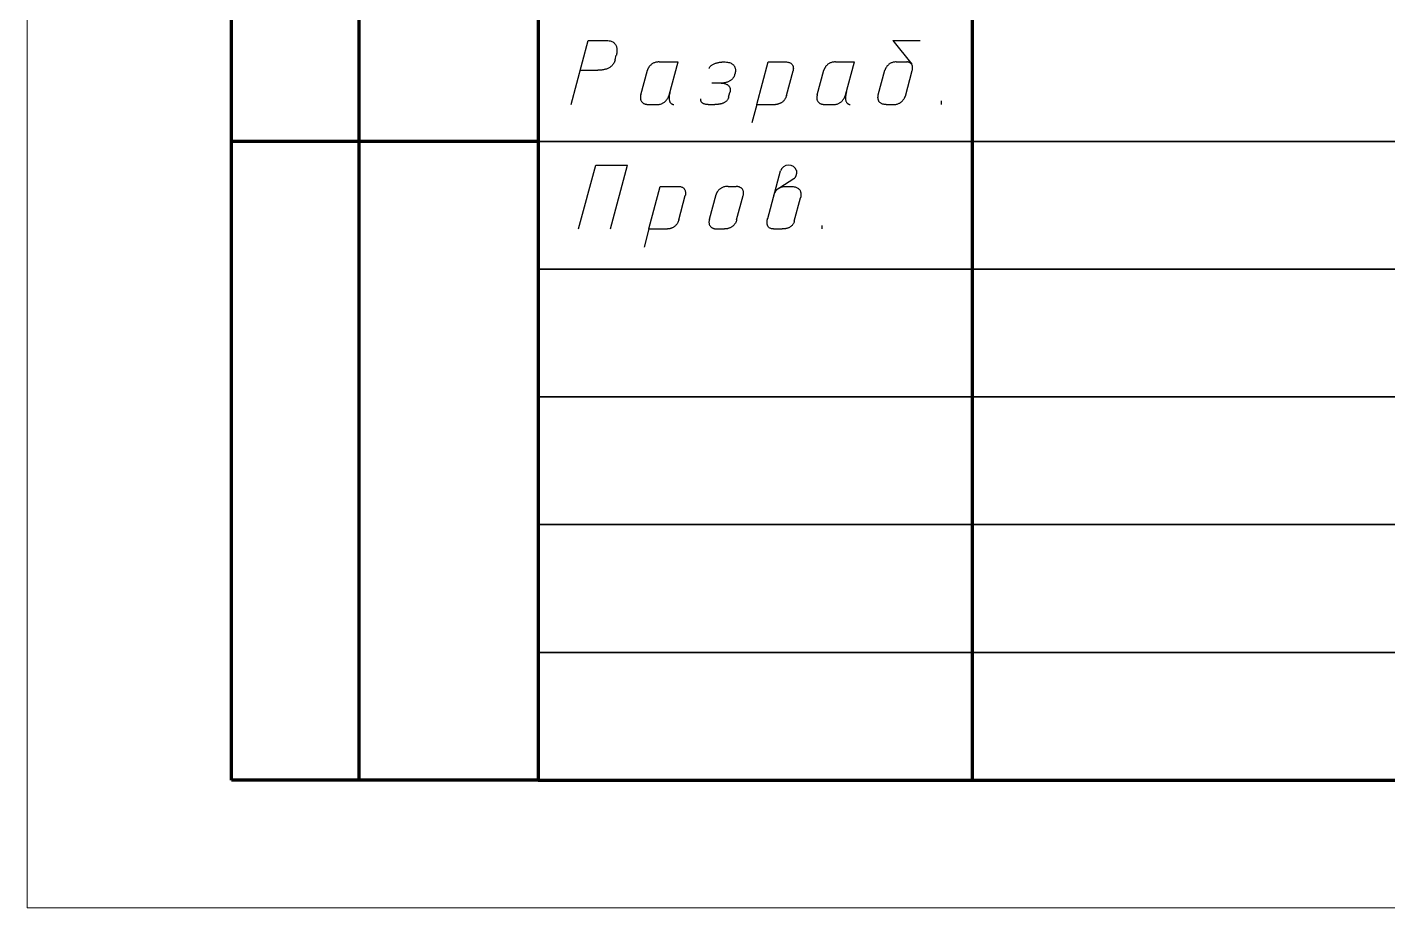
# Model space of a CAD drawing. Header units: millimetres. Extents: x 0 to 210, y 0 to 297.
# Drawn here: x 0 to 53.3, y 0 to 34.5 of the extents above; entities that cross this region are included whole.
import ezdxf

# ---------------------------------------------------------------- set-up
doc = ezdxf.new("R2010")
doc.units = ezdxf.units.MM
doc.layers.get('0').update_dxf_attribs({"linetype": 'CONTINUOUS', "lineweight": 0})

# ---------------------------------------------------------------- blocks, each defined once
blk = doc.blocks.new('left_field001')
at = {"lineweight": 100}
for p, q in [((-12, 0), (-12, 145)), ((-7, 0), (-7, 145)), ((0, 145), (0, 0)), ((0, 25), (-12, 25)), ((0, 0), (-12, 0))]:
    blk.add_line(p, q, dxfattribs=at)

msp = doc.modelspace()

# ---------------------------------------------------------------- linework, layer by layer
for p, q in [((0, 297), (0, 0)), ((20, 5), (20, 292)), ((20, 5), (20, 60)), ((205, 5), (20, 5)), ((0, 0), (210, 0))]:
    msp.add_line(p, q)
at = {"lineweight": 100}
for p, q in [((20, 292), (20, 5)), ((37, 5), (37, 60)), ((20, 5), (205, 5))]:
    msp.add_line(p, q, dxfattribs=at)
at = {"linetype": 'CONTINUOUS', "lineweight": 25}
for p, q in [((21.295, 31.449), (21.965, 33.949)), ((21.965, 33.949), (22.128, 33.949)), ((21.965, 33.949), (22.684, 33.949)), ((22.684, 33.949), (22.733, 33.948)), ((22.733, 33.948), (22.779, 33.943)), ((22.779, 33.943), (22.82, 33.935)), ((22.82, 33.935), (22.858, 33.925)), ((22.858, 33.925), (22.892, 33.912)), ((22.892, 33.912), (22.923, 33.896)), ((22.923, 33.896), (22.95, 33.879)), ((22.95, 33.879), (22.975, 33.86)), ((22.975, 33.86), (22.996, 33.839)), ((22.996, 33.839), (23.015, 33.817)), ((23.015, 33.817), (23.031, 33.793)), ((23.031, 33.793), (23.045, 33.768)), ((23.045, 33.768), (23.056, 33.743)), ((23.056, 33.743), (23.066, 33.717)), ((23.066, 33.717), (23.073, 33.69)), ((23.073, 33.69), (23.079, 33.664)), ((23.079, 33.664), (23.083, 33.637)), ((23.083, 33.637), (23.085, 33.61)), ((23.085, 33.61), (23.087, 33.584)), ((23.087, 33.559), (23.086, 33.534)), ((23.087, 33.584), (23.087, 33.559)), ((33.887, 33.949), (34.959, 33.949)), ((33.887, 33.949), (34.625, 33.022)), ((22.938, 33.027), (22.918, 33.001)), ((22.956, 33.056), (22.938, 33.027)), ((22.973, 33.086), (22.956, 33.056)), ((22.988, 33.119), (22.973, 33.086)), ((23.001, 33.154), (22.988, 33.119)), ((23.012, 33.192), (23.001, 33.154)), ((23.012, 33.192), (23.063, 33.381)), ((23.064, 33.386), (23.063, 33.381)), ((23.066, 33.393), (23.064, 33.386)), ((23.068, 33.404), (23.066, 33.393)), ((23.071, 33.416), (23.068, 33.404)), ((23.074, 33.431), (23.071, 33.416)), ((23.077, 33.449), (23.074, 33.431)), ((23.08, 33.468), (23.077, 33.449)), ((23.083, 33.489), (23.08, 33.468)), ((23.085, 33.511), (23.083, 33.489)), ((23.086, 33.534), (23.085, 33.511)), ((24.462, 33.037), (24.443, 33.023)), ((24.483, 33.05), (24.462, 33.037)), ((24.506, 33.063), (24.483, 33.05)), ((24.529, 33.074), (24.506, 33.063)), ((24.554, 33.084), (24.529, 33.074)), ((24.581, 33.093), (24.554, 33.084)), ((24.61, 33.101), (24.581, 33.093)), ((24.64, 33.107), (24.61, 33.101)), ((24.671, 33.112), (24.64, 33.107)), ((24.704, 33.115), (24.671, 33.112)), ((24.739, 33.116), (24.704, 33.115)), ((24.739, 33.116), (25.478, 33.116)), ((25.131, 31.82), (25.478, 33.116)), ((26.845, 33.021), (26.869, 33.034)), ((26.869, 33.034), (26.895, 33.045)), ((26.895, 33.045), (26.92, 33.055)), ((26.92, 33.055), (26.946, 33.064)), ((26.946, 33.064), (26.973, 33.072)), ((26.973, 33.072), (26.999, 33.08)), ((26.999, 33.08), (27.025, 33.086)), ((27.025, 33.086), (27.05, 33.092)), ((27.05, 33.092), (27.076, 33.096)), ((27.076, 33.096), (27.1, 33.101)), ((27.1, 33.101), (27.123, 33.104)), ((27.123, 33.104), (27.146, 33.107)), ((27.146, 33.107), (27.167, 33.109)), ((27.167, 33.109), (27.187, 33.111)), ((27.187, 33.111), (27.205, 33.113)), ((27.205, 33.113), (27.221, 33.114)), ((27.221, 33.114), (27.235, 33.115)), ((27.235, 33.115), (27.247, 33.115)), ((27.247, 33.115), (27.257, 33.116)), ((27.257, 33.116), (27.264, 33.116)), ((27.264, 33.116), (27.268, 33.116)), ((27.268, 33.116), (27.27, 33.116)), ((27.275, 33.116), (27.327, 33.115)), ((27.327, 33.115), (27.375, 33.111)), ((27.375, 33.111), (27.419, 33.105)), ((27.419, 33.105), (27.459, 33.097)), ((27.459, 33.097), (27.495, 33.087)), ((27.495, 33.087), (27.528, 33.075)), ((27.528, 33.075), (27.558, 33.062)), ((27.558, 33.062), (27.585, 33.047)), ((27.585, 33.047), (27.609, 33.031)), ((27.609, 33.031), (27.63, 33.014)), ((28.56, 31.449), (29.006, 33.116)), ((29.006, 33.116), (29.696, 33.116)), ((29.696, 33.116), (29.731, 33.115)), ((29.731, 33.115), (29.764, 33.111)), ((29.764, 33.111), (29.794, 33.106)), ((29.794, 33.106), (29.821, 33.099)), ((29.821, 33.099), (29.846, 33.09)), ((29.846, 33.09), (29.868, 33.08)), ((29.868, 33.08), (29.888, 33.069)), ((29.888, 33.069), (29.906, 33.056)), ((29.906, 33.056), (29.922, 33.042)), ((29.922, 33.042), (29.936, 33.027)), ((29.936, 33.027), (29.948, 33.011)), ((31.368, 33.037), (31.349, 33.023)), ((31.389, 33.05), (31.368, 33.037)), ((31.411, 33.063), (31.389, 33.05)), ((31.435, 33.074), (31.411, 33.063)), ((31.46, 33.084), (31.435, 33.074)), ((31.487, 33.093), (31.46, 33.084)), ((31.515, 33.101), (31.487, 33.093)), ((31.545, 33.107), (31.515, 33.101)), ((31.577, 33.112), (31.545, 33.107)), ((31.61, 33.115), (31.577, 33.112)), ((31.645, 33.116), (31.61, 33.115)), ((31.645, 33.116), (32.384, 33.116)), ((32.037, 31.82), (32.384, 33.116)), ((33.754, 33.037), (33.735, 33.023)), ((33.775, 33.051), (33.754, 33.037)), ((33.797, 33.063), (33.775, 33.051)), ((33.82, 33.075), (33.797, 33.063)), ((33.844, 33.085), (33.82, 33.075)), ((33.87, 33.094), (33.844, 33.085)), ((33.898, 33.102), (33.87, 33.094)), ((33.927, 33.108), (33.898, 33.102)), ((33.957, 33.112), (33.927, 33.108)), ((33.99, 33.115), (33.957, 33.112)), ((34.024, 33.116), (33.99, 33.115)), ((34.024, 33.116), (34.434, 33.116)), ((34.437, 33.116), (34.434, 33.116)), ((34.434, 33.116), (34.434, 33.116)), ((34.441, 33.115), (34.437, 33.116)), ((34.446, 33.115), (34.441, 33.115)), ((34.453, 33.114), (34.446, 33.115)), ((34.461, 33.113), (34.453, 33.114)), ((34.47, 33.112), (34.461, 33.113)), ((34.48, 33.11), (34.47, 33.112)), ((34.491, 33.107), (34.48, 33.11)), ((34.503, 33.104), (34.491, 33.107)), ((34.515, 33.1), (34.503, 33.104)), ((34.527, 33.096), (34.515, 33.1)), ((34.54, 33.09), (34.527, 33.096)), ((34.553, 33.084), (34.54, 33.09)), ((34.566, 33.077), (34.553, 33.084)), ((34.578, 33.069), (34.566, 33.077)), ((34.59, 33.06), (34.578, 33.069)), ((34.602, 33.049), (34.59, 33.06)), ((34.613, 33.037), (34.602, 33.049)), ((34.623, 33.024), (34.613, 33.037)), ((34.633, 33.01), (34.623, 33.024)), ((21.654, 32.791), (22.344, 32.791)), ((22.357, 32.791), (22.344, 32.791)), ((22.372, 32.791), (22.357, 32.791)), ((22.388, 32.791), (22.372, 32.791)), ((22.406, 32.792), (22.388, 32.791)), ((22.426, 32.792), (22.406, 32.792)), ((22.446, 32.794), (22.426, 32.792)), ((22.469, 32.795), (22.446, 32.794)), ((22.492, 32.798), (22.469, 32.795)), ((22.516, 32.801), (22.492, 32.798)), ((22.54, 32.804), (22.516, 32.801)), ((22.566, 32.809), (22.54, 32.804)), ((22.592, 32.814), (22.566, 32.809)), ((22.618, 32.82), (22.592, 32.814)), ((22.645, 32.828), (22.618, 32.82)), ((22.672, 32.836), (22.645, 32.828)), ((22.699, 32.846), (22.672, 32.836)), ((22.725, 32.857), (22.699, 32.846)), ((22.752, 32.869), (22.725, 32.857)), ((22.778, 32.883), (22.752, 32.869)), ((22.803, 32.898), (22.778, 32.883)), ((22.828, 32.915), (22.803, 32.898)), ((22.852, 32.934), (22.828, 32.915)), ((22.875, 32.954), (22.852, 32.934)), ((22.898, 32.977), (22.875, 32.954)), ((22.918, 33.001), (22.898, 32.977)), ((24.023, 31.831), (24.281, 32.794)), ((24.282, 32.798), (24.281, 32.795)), ((24.281, 32.795), (24.281, 32.794)), ((24.283, 32.803), (24.282, 32.798)), ((24.286, 32.809), (24.283, 32.803)), ((24.288, 32.817), (24.286, 32.809)), ((24.292, 32.826), (24.288, 32.817)), ((24.296, 32.836), (24.292, 32.826)), ((24.302, 32.847), (24.296, 32.836)), ((24.308, 32.86), (24.302, 32.847)), ((24.315, 32.873), (24.308, 32.86)), ((24.323, 32.887), (24.315, 32.873)), ((24.332, 32.901), (24.323, 32.887)), ((24.341, 32.916), (24.332, 32.901)), ((24.352, 32.932), (24.341, 32.916)), ((24.365, 32.947), (24.352, 32.932)), ((24.378, 32.963), (24.365, 32.947)), ((24.392, 32.978), (24.378, 32.963)), ((24.408, 32.994), (24.392, 32.978)), ((24.425, 33.009), (24.408, 32.994)), ((24.443, 33.023), (24.425, 33.009)), ((26.687, 32.852), (26.697, 32.877)), ((26.697, 32.877), (26.709, 32.9)), ((26.709, 32.9), (26.724, 32.921)), ((26.724, 32.921), (26.74, 32.941)), ((26.74, 32.941), (26.758, 32.96)), ((26.758, 32.96), (26.778, 32.977)), ((26.778, 32.977), (26.799, 32.993)), ((26.799, 32.993), (26.821, 33.008)), ((26.821, 33.008), (26.845, 33.021)), ((27.646, 32.5), (27.629, 32.477)), ((27.63, 33.014), (27.649, 32.996)), ((27.661, 32.525), (27.646, 32.5)), ((27.649, 32.996), (27.665, 32.977)), ((27.674, 32.552), (27.661, 32.525)), ((27.665, 32.977), (27.679, 32.957)), ((27.686, 32.581), (27.674, 32.552)), ((27.679, 32.957), (27.691, 32.937)), ((27.695, 32.612), (27.686, 32.581)), ((27.691, 32.937), (27.701, 32.917)), ((27.713, 32.678), (27.695, 32.612)), ((27.701, 32.917), (27.708, 32.896)), ((27.708, 32.896), (27.715, 32.876)), ((27.714, 32.682), (27.713, 32.678)), ((27.715, 32.688), (27.714, 32.682)), ((27.715, 32.876), (27.719, 32.855)), ((27.717, 32.696), (27.715, 32.688)), ((27.719, 32.706), (27.717, 32.696)), ((27.719, 32.855), (27.723, 32.835)), ((27.721, 32.717), (27.719, 32.706)), ((27.723, 32.731), (27.721, 32.717)), ((27.723, 32.835), (27.725, 32.816)), ((27.725, 32.745), (27.723, 32.731)), ((27.725, 32.816), (27.726, 32.797)), ((27.726, 32.762), (27.725, 32.745)), ((27.726, 32.797), (27.726, 32.779)), ((27.726, 32.779), (27.726, 32.762)), ((29.726, 31.801), (29.984, 32.762)), ((29.948, 33.011), (29.958, 32.995)), ((29.958, 32.995), (29.967, 32.978)), ((29.967, 32.978), (29.974, 32.961)), ((29.974, 32.961), (29.98, 32.944)), ((29.98, 32.944), (29.984, 32.926)), ((29.984, 32.926), (29.988, 32.909)), ((29.985, 32.769), (29.984, 32.764)), ((29.984, 32.764), (29.984, 32.762)), ((29.984, 32.762), (29.984, 32.762)), ((29.986, 32.775), (29.985, 32.769)), ((29.988, 32.783), (29.986, 32.775)), ((29.988, 32.909), (29.99, 32.892)), ((29.989, 32.793), (29.988, 32.783)), ((29.99, 32.804), (29.989, 32.793)), ((29.99, 32.892), (29.992, 32.875)), ((29.991, 32.816), (29.99, 32.804)), ((29.992, 32.829), (29.991, 32.816)), ((29.992, 32.875), (29.993, 32.859)), ((29.993, 32.844), (29.992, 32.829)), ((29.993, 32.859), (29.993, 32.844)), ((30.928, 31.831), (31.186, 32.794)), ((31.187, 32.795), (31.186, 32.794)), ((31.188, 32.798), (31.187, 32.795)), ((31.189, 32.803), (31.188, 32.798)), ((31.191, 32.809), (31.189, 32.803)), ((31.194, 32.817), (31.191, 32.809)), ((31.198, 32.826), (31.194, 32.817)), ((31.202, 32.836), (31.198, 32.826)), ((31.207, 32.847), (31.202, 32.836)), ((31.213, 32.86), (31.207, 32.847)), ((31.22, 32.873), (31.213, 32.86)), ((31.228, 32.887), (31.22, 32.873)), ((31.237, 32.901), (31.228, 32.887)), ((31.247, 32.916), (31.237, 32.901)), ((31.258, 32.932), (31.247, 32.916)), ((31.27, 32.947), (31.258, 32.932)), ((31.283, 32.963), (31.27, 32.947)), ((31.298, 32.978), (31.283, 32.963)), ((31.314, 32.994), (31.298, 32.978)), ((31.33, 33.009), (31.314, 32.994)), ((31.349, 33.023), (31.33, 33.009)), ((33.319, 31.832), (33.578, 32.795)), ((33.579, 32.798), (33.578, 32.796)), ((33.578, 32.796), (33.578, 32.795)), ((33.58, 32.802), (33.579, 32.798)), ((33.582, 32.808), (33.58, 32.802)), ((33.585, 32.815), (33.582, 32.808)), ((33.588, 32.824), (33.585, 32.815)), ((33.592, 32.834), (33.588, 32.824)), ((33.597, 32.846), (33.592, 32.834)), ((33.603, 32.858), (33.597, 32.846)), ((33.61, 32.871), (33.603, 32.858)), ((33.618, 32.885), (33.61, 32.871)), ((33.627, 32.9), (33.618, 32.885)), ((33.636, 32.915), (33.627, 32.9)), ((33.647, 32.93), (33.636, 32.915)), ((33.659, 32.946), (33.647, 32.93)), ((33.672, 32.962), (33.659, 32.946)), ((33.686, 32.978), (33.672, 32.962)), ((33.701, 32.993), (33.686, 32.978)), ((33.718, 33.008), (33.701, 32.993)), ((33.735, 33.023), (33.718, 33.008)), ((34.377, 31.778), (34.645, 32.778)), ((34.641, 32.994), (34.633, 33.01)), ((34.648, 32.977), (34.641, 32.994)), ((34.645, 32.778), (34.653, 32.81)), ((34.654, 32.959), (34.648, 32.977)), ((34.653, 32.81), (34.658, 32.839)), ((34.658, 32.938), (34.654, 32.959)), ((34.661, 32.916), (34.658, 32.938)), ((34.658, 32.839), (34.661, 32.867)), ((34.662, 32.892), (34.661, 32.916)), ((34.661, 32.867), (34.662, 32.892)), ((27.166, 32.282), (26.801, 32.282)), ((27.166, 32.282), (27.207, 32.281)), ((27.174, 32.282), (27.172, 32.282)), ((27.178, 32.283), (27.174, 32.282)), ((27.185, 32.283), (27.178, 32.283)), ((27.194, 32.283), (27.185, 32.283)), ((27.205, 32.284), (27.194, 32.283)), ((27.218, 32.285), (27.205, 32.284)), ((27.207, 32.281), (27.245, 32.278)), ((27.232, 32.286), (27.218, 32.285)), ((27.248, 32.288), (27.232, 32.286)), ((27.245, 32.278), (27.28, 32.273)), ((27.266, 32.291), (27.248, 32.288)), ((27.284, 32.294), (27.266, 32.291)), ((27.28, 32.273), (27.312, 32.267)), ((27.304, 32.297), (27.284, 32.294)), ((27.325, 32.302), (27.304, 32.297)), ((27.312, 32.267), (27.341, 32.259)), ((27.346, 32.307), (27.325, 32.302)), ((27.341, 32.259), (27.367, 32.249)), ((27.369, 32.313), (27.346, 32.307)), ((27.367, 32.249), (27.391, 32.238)), ((27.391, 32.32), (27.369, 32.313)), ((27.414, 32.328), (27.391, 32.32)), ((27.391, 32.238), (27.412, 32.226)), ((27.412, 32.226), (27.431, 32.213)), ((27.438, 32.337), (27.414, 32.328)), ((27.431, 32.213), (27.447, 32.199)), ((27.461, 32.347), (27.438, 32.337)), ((27.447, 32.199), (27.462, 32.184)), ((27.484, 32.359), (27.461, 32.347)), ((27.462, 32.184), (27.475, 32.168)), ((27.475, 32.168), (27.486, 32.152)), ((27.507, 32.371), (27.484, 32.359)), ((27.486, 32.152), (27.495, 32.135)), ((27.495, 32.135), (27.502, 32.118)), ((27.502, 32.118), (27.508, 32.101)), ((27.529, 32.385), (27.507, 32.371)), ((27.508, 32.101), (27.513, 32.084)), ((27.513, 32.084), (27.517, 32.067)), ((27.518, 31.962), (27.516, 31.95)), ((27.517, 32.067), (27.519, 32.051)), ((27.519, 31.975), (27.518, 31.962)), ((27.519, 32.051), (27.521, 32.034)), ((27.52, 31.988), (27.519, 31.975)), ((27.521, 32.003), (27.52, 31.988)), ((27.521, 32.034), (27.521, 32.018)), ((27.521, 32.018), (27.521, 32.003)), ((27.551, 32.401), (27.529, 32.385)), ((27.572, 32.418), (27.551, 32.401)), ((27.592, 32.436), (27.572, 32.418)), ((27.611, 32.456), (27.592, 32.436)), ((27.629, 32.477), (27.611, 32.456)), ((24.008, 31.762), (24.005, 31.73)), ((24.005, 31.73), (24.005, 31.701)), ((24.005, 31.701), (24.006, 31.674)), ((24.006, 31.674), (24.01, 31.649)), ((24.014, 31.795), (24.008, 31.762)), ((24.01, 31.649), (24.016, 31.626)), ((24.023, 31.831), (24.014, 31.795)), ((24.016, 31.626), (24.023, 31.605)), ((24.023, 31.605), (24.032, 31.586)), ((24.032, 31.586), (24.043, 31.568)), ((24.043, 31.568), (24.055, 31.552)), ((24.055, 31.552), (24.068, 31.537)), ((24.068, 31.537), (24.082, 31.524)), ((24.082, 31.524), (24.096, 31.512)), ((24.096, 31.512), (24.112, 31.502)), ((24.112, 31.502), (24.127, 31.492)), ((24.127, 31.492), (24.144, 31.484)), ((24.144, 31.484), (24.16, 31.477)), ((24.16, 31.477), (24.176, 31.471)), ((24.176, 31.471), (24.192, 31.466)), ((24.192, 31.466), (24.208, 31.462)), ((24.208, 31.462), (24.223, 31.458)), ((24.223, 31.458), (24.238, 31.456)), ((24.238, 31.456), (24.251, 31.454)), ((24.251, 31.454), (24.264, 31.452)), ((24.264, 31.452), (24.275, 31.451)), ((24.275, 31.451), (24.286, 31.45)), ((24.286, 31.45), (24.294, 31.449)), ((24.294, 31.449), (24.301, 31.449)), ((24.301, 31.449), (24.306, 31.449)), ((24.306, 31.449), (24.31, 31.449)), ((24.31, 31.449), (24.67, 31.449)), ((24.67, 31.449), (24.704, 31.45)), ((24.704, 31.45), (24.736, 31.454)), ((24.736, 31.454), (24.767, 31.459)), ((24.767, 31.459), (24.797, 31.466)), ((24.797, 31.466), (24.825, 31.475)), ((24.825, 31.475), (24.851, 31.485)), ((24.851, 31.485), (24.876, 31.497)), ((24.876, 31.497), (24.9, 31.51)), ((24.9, 31.51), (24.922, 31.524)), ((24.922, 31.524), (24.943, 31.54)), ((24.943, 31.54), (24.963, 31.556)), ((24.963, 31.556), (24.981, 31.572)), ((24.981, 31.572), (24.998, 31.589)), ((24.998, 31.589), (25.014, 31.607)), ((25.014, 31.607), (25.029, 31.625)), ((25.029, 31.625), (25.042, 31.643)), ((25.042, 31.643), (25.055, 31.661)), ((25.055, 31.661), (25.066, 31.678)), ((25.066, 31.678), (25.076, 31.695)), ((25.076, 31.695), (25.086, 31.712)), ((25.086, 31.712), (25.094, 31.728)), ((25.094, 31.728), (25.101, 31.744)), ((25.101, 31.744), (25.108, 31.758)), ((25.108, 31.758), (25.114, 31.771)), ((25.114, 31.771), (25.118, 31.783)), ((25.118, 31.783), (25.122, 31.794)), ((25.122, 31.794), (25.125, 31.803)), ((25.125, 31.803), (25.128, 31.81)), ((25.128, 31.81), (25.129, 31.815)), ((25.129, 31.741), (25.128, 31.708)), ((25.128, 31.708), (25.129, 31.679)), ((25.129, 31.815), (25.13, 31.819)), ((25.132, 31.776), (25.129, 31.741)), ((25.129, 31.679), (25.131, 31.651)), ((25.13, 31.819), (25.131, 31.82)), ((25.131, 31.651), (25.135, 31.626)), ((25.136, 31.813), (25.132, 31.776)), ((25.135, 31.626), (25.141, 31.603)), ((25.143, 31.854), (25.136, 31.813)), ((25.141, 31.603), (25.147, 31.582)), ((25.152, 31.897), (25.143, 31.854)), ((25.147, 31.582), (25.155, 31.563)), ((25.164, 31.943), (25.152, 31.897)), ((25.155, 31.563), (25.163, 31.546)), ((25.163, 31.546), (25.172, 31.531)), ((25.172, 31.531), (25.182, 31.517)), ((25.182, 31.517), (25.192, 31.505)), ((25.192, 31.505), (25.203, 31.495)), ((25.203, 31.495), (25.213, 31.486)), ((25.213, 31.486), (25.224, 31.478)), ((25.224, 31.478), (25.235, 31.471)), ((25.235, 31.471), (25.246, 31.466)), ((25.246, 31.466), (25.256, 31.461)), ((25.256, 31.461), (25.266, 31.458)), ((25.266, 31.458), (25.275, 31.455)), ((25.275, 31.455), (25.283, 31.453)), ((25.283, 31.453), (25.29, 31.451)), ((25.29, 31.451), (25.297, 31.45)), ((25.297, 31.45), (25.302, 31.45)), ((25.302, 31.45), (25.306, 31.449)), ((25.306, 31.449), (25.308, 31.449)), ((25.308, 31.449), (25.309, 31.449)), ((26.368, 31.64), (26.369, 31.648)), ((26.369, 31.631), (26.368, 31.64)), ((26.369, 31.655), (26.37, 31.661)), ((26.369, 31.648), (26.369, 31.655)), ((26.369, 31.622), (26.369, 31.631)), ((26.371, 31.612), (26.369, 31.622)), ((26.37, 31.667), (26.371, 31.671)), ((26.37, 31.661), (26.37, 31.667)), ((26.371, 31.671), (26.372, 31.674)), ((26.373, 31.602), (26.371, 31.612)), ((26.372, 31.674), (26.372, 31.676)), ((26.372, 31.676), (26.372, 31.676)), ((26.375, 31.591), (26.373, 31.602)), ((26.379, 31.58), (26.375, 31.591)), ((26.383, 31.569), (26.379, 31.58)), ((26.389, 31.558), (26.383, 31.569)), ((26.395, 31.547), (26.389, 31.558)), ((26.403, 31.536), (26.395, 31.547)), ((26.412, 31.526), (26.403, 31.536)), ((26.423, 31.515), (26.412, 31.526)), ((26.435, 31.505), (26.423, 31.515)), ((26.449, 31.496), (26.435, 31.505)), ((26.464, 31.487), (26.449, 31.496)), ((26.482, 31.479), (26.464, 31.487)), ((26.501, 31.472), (26.482, 31.479)), ((26.522, 31.465), (26.501, 31.472)), ((26.545, 31.46), (26.522, 31.465)), ((26.571, 31.455), (26.545, 31.46)), ((26.599, 31.452), (26.571, 31.455)), ((26.629, 31.45), (26.599, 31.452)), ((26.661, 31.449), (26.629, 31.45)), ((26.661, 31.449), (26.925, 31.449)), ((26.936, 31.449), (26.925, 31.449)), ((26.947, 31.449), (26.936, 31.449)), ((26.961, 31.449), (26.947, 31.449)), ((26.975, 31.45), (26.961, 31.449)), ((26.991, 31.45), (26.975, 31.45)), ((27.008, 31.451), (26.991, 31.45)), ((27.025, 31.452), (27.008, 31.451)), ((27.044, 31.454), (27.025, 31.452)), ((27.063, 31.456), (27.044, 31.454)), ((27.084, 31.459), (27.063, 31.456)), ((27.104, 31.462), (27.084, 31.459)), ((27.125, 31.465), (27.104, 31.462)), ((27.146, 31.47), (27.125, 31.465)), ((27.168, 31.475), (27.146, 31.47)), ((27.19, 31.481), (27.168, 31.475)), ((27.211, 31.488), (27.19, 31.481)), ((27.233, 31.495), (27.211, 31.488)), ((27.254, 31.504), (27.233, 31.495)), ((27.275, 31.514), (27.254, 31.504)), ((27.295, 31.524), (27.275, 31.514)), ((27.315, 31.536), (27.295, 31.524)), ((27.334, 31.549), (27.315, 31.536)), ((27.353, 31.564), (27.334, 31.549)), ((27.37, 31.579), (27.353, 31.564)), ((27.387, 31.596), (27.37, 31.579)), ((27.402, 31.615), (27.387, 31.596)), ((27.417, 31.634), (27.402, 31.615)), ((27.429, 31.656), (27.417, 31.634)), ((27.441, 31.679), (27.429, 31.656)), ((27.451, 31.703), (27.441, 31.679)), ((27.459, 31.73), (27.451, 31.703)), ((27.459, 31.73), (27.508, 31.914)), ((27.509, 31.918), (27.508, 31.914)), ((27.511, 31.924), (27.509, 31.918)), ((27.512, 31.931), (27.511, 31.924)), ((27.514, 31.94), (27.512, 31.931)), ((27.516, 31.95), (27.514, 31.94)), ((28.56, 31.449), (28.368, 30.735)), ((28.56, 31.449), (29.293, 31.449)), ((29.294, 31.449), (29.293, 31.449)), ((29.298, 31.449), (29.294, 31.449)), ((29.303, 31.45), (29.298, 31.449)), ((29.31, 31.45), (29.303, 31.45)), ((29.319, 31.451), (29.31, 31.45)), ((29.329, 31.452), (29.319, 31.451)), ((29.34, 31.453), (29.329, 31.452)), ((29.353, 31.455), (29.34, 31.453)), ((29.366, 31.458), (29.353, 31.455)), ((29.381, 31.461), (29.366, 31.458)), ((29.397, 31.465), (29.381, 31.461)), ((29.414, 31.47), (29.397, 31.465)), ((29.431, 31.476), (29.414, 31.47)), ((29.449, 31.482), (29.431, 31.476)), ((29.467, 31.49), (29.449, 31.482)), ((29.485, 31.498), (29.467, 31.49)), ((29.504, 31.508), (29.485, 31.498)), ((29.523, 31.519), (29.504, 31.508)), ((29.542, 31.531), (29.523, 31.519)), ((29.561, 31.544), (29.542, 31.531)), ((29.579, 31.559), (29.561, 31.544)), ((29.597, 31.576), (29.579, 31.559)), ((29.615, 31.594), (29.597, 31.576)), ((29.632, 31.613), (29.615, 31.594)), ((29.649, 31.634), (29.632, 31.613)), ((29.664, 31.657), (29.649, 31.634)), ((29.679, 31.682), (29.664, 31.657)), ((29.693, 31.709), (29.679, 31.682)), ((29.705, 31.737), (29.693, 31.709)), ((29.716, 31.768), (29.705, 31.737)), ((29.726, 31.801), (29.716, 31.768)), ((30.911, 31.73), (30.91, 31.701)), ((30.91, 31.701), (30.912, 31.674)), ((30.914, 31.762), (30.911, 31.73)), ((30.912, 31.674), (30.916, 31.649)), ((30.92, 31.795), (30.914, 31.762)), ((30.916, 31.649), (30.921, 31.626)), ((30.928, 31.831), (30.92, 31.795)), ((30.921, 31.626), (30.929, 31.605)), ((30.929, 31.605), (30.938, 31.586)), ((30.938, 31.586), (30.949, 31.568)), ((30.949, 31.568), (30.96, 31.552)), ((30.96, 31.552), (30.973, 31.537)), ((30.973, 31.537), (30.987, 31.524)), ((30.987, 31.524), (31.002, 31.512)), ((31.002, 31.512), (31.017, 31.502)), ((31.017, 31.502), (31.033, 31.492)), ((31.033, 31.492), (31.049, 31.484)), ((31.049, 31.484), (31.066, 31.477)), ((31.066, 31.477), (31.082, 31.471)), ((31.082, 31.471), (31.098, 31.466)), ((31.098, 31.466), (31.114, 31.462)), ((31.114, 31.462), (31.129, 31.458)), ((31.129, 31.458), (31.143, 31.456)), ((31.143, 31.456), (31.157, 31.454)), ((31.157, 31.454), (31.17, 31.452)), ((31.17, 31.452), (31.181, 31.451)), ((31.181, 31.451), (31.191, 31.45)), ((31.191, 31.45), (31.2, 31.449)), ((31.2, 31.449), (31.207, 31.449)), ((31.207, 31.449), (31.212, 31.449)), ((31.212, 31.449), (31.215, 31.449)), ((31.215, 31.449), (31.575, 31.449)), ((31.575, 31.449), (31.61, 31.45)), ((31.61, 31.45), (31.642, 31.454)), ((31.642, 31.454), (31.673, 31.459)), ((31.673, 31.459), (31.703, 31.466)), ((31.703, 31.466), (31.731, 31.475)), ((31.731, 31.475), (31.757, 31.485)), ((31.757, 31.485), (31.782, 31.497)), ((31.782, 31.497), (31.806, 31.51)), ((31.806, 31.51), (31.828, 31.524)), ((31.828, 31.524), (31.849, 31.54)), ((31.849, 31.54), (31.868, 31.556)), ((31.868, 31.556), (31.887, 31.572)), ((31.887, 31.572), (31.904, 31.589)), ((31.904, 31.589), (31.92, 31.607)), ((31.92, 31.607), (31.934, 31.625)), ((31.934, 31.625), (31.948, 31.643)), ((31.948, 31.643), (31.96, 31.661)), ((31.96, 31.661), (31.972, 31.678)), ((31.972, 31.678), (31.982, 31.695)), ((31.982, 31.695), (31.991, 31.712)), ((31.991, 31.712), (32, 31.728)), ((32, 31.728), (32.007, 31.744)), ((32.007, 31.744), (32.014, 31.758)), ((32.014, 31.758), (32.019, 31.771)), ((32.019, 31.771), (32.024, 31.783)), ((32.024, 31.783), (32.028, 31.794)), ((32.028, 31.794), (32.031, 31.803)), ((32.031, 31.803), (32.033, 31.81)), ((32.033, 31.81), (32.035, 31.815)), ((32.035, 31.741), (32.034, 31.708)), ((32.034, 31.708), (32.035, 31.679)), ((32.035, 31.815), (32.036, 31.819)), ((32.037, 31.776), (32.035, 31.741)), ((32.035, 31.679), (32.037, 31.651)), ((32.036, 31.819), (32.037, 31.82)), ((32.042, 31.813), (32.037, 31.776)), ((32.037, 31.651), (32.041, 31.626)), ((32.041, 31.626), (32.046, 31.603)), ((32.049, 31.854), (32.042, 31.813)), ((32.046, 31.603), (32.053, 31.582)), ((32.058, 31.897), (32.049, 31.854)), ((32.053, 31.582), (32.06, 31.563)), ((32.07, 31.943), (32.058, 31.897)), ((32.06, 31.563), (32.069, 31.546)), ((32.069, 31.546), (32.078, 31.531)), ((32.078, 31.531), (32.088, 31.517)), ((32.088, 31.517), (32.098, 31.505)), ((32.098, 31.505), (32.108, 31.495)), ((32.108, 31.495), (32.119, 31.486)), ((32.119, 31.486), (32.13, 31.478)), ((32.13, 31.478), (32.141, 31.471)), ((32.141, 31.471), (32.151, 31.466)), ((32.151, 31.466), (32.161, 31.461)), ((32.161, 31.461), (32.171, 31.458)), ((32.171, 31.458), (32.18, 31.455)), ((32.18, 31.455), (32.189, 31.453)), ((32.189, 31.453), (32.196, 31.451)), ((32.196, 31.451), (32.203, 31.45)), ((32.203, 31.45), (32.208, 31.45)), ((32.208, 31.45), (32.212, 31.449)), ((32.212, 31.449), (32.214, 31.449)), ((32.214, 31.449), (32.215, 31.449)), ((33.306, 31.73), (33.307, 31.746)), ((33.306, 31.714), (33.306, 31.73)), ((33.307, 31.697), (33.306, 31.714)), ((33.307, 31.746), (33.308, 31.761)), ((33.309, 31.679), (33.307, 31.697)), ((33.308, 31.761), (33.309, 31.775)), ((33.309, 31.775), (33.311, 31.788)), ((33.311, 31.661), (33.309, 31.679)), ((33.311, 31.788), (33.313, 31.799)), ((33.315, 31.643), (33.311, 31.661)), ((33.313, 31.799), (33.314, 31.809)), ((33.314, 31.809), (33.316, 31.818)), ((33.32, 31.625), (33.315, 31.643)), ((33.316, 31.818), (33.318, 31.824)), ((33.318, 31.824), (33.319, 31.829)), ((33.319, 31.829), (33.319, 31.832)), ((33.326, 31.607), (33.32, 31.625)), ((33.334, 31.589), (33.326, 31.607)), ((33.343, 31.572), (33.334, 31.589)), ((33.354, 31.555), (33.343, 31.572)), ((33.367, 31.539), (33.354, 31.555)), ((33.382, 31.524), (33.367, 31.539)), ((33.399, 31.51), (33.382, 31.524)), ((33.418, 31.497), (33.399, 31.51)), ((33.439, 31.485), (33.418, 31.497)), ((33.463, 31.475), (33.439, 31.485)), ((33.489, 31.466), (33.463, 31.475)), ((33.518, 31.459), (33.489, 31.466)), ((33.549, 31.454), (33.518, 31.459)), ((33.584, 31.45), (33.549, 31.454)), ((33.622, 31.449), (33.584, 31.45)), ((33.622, 31.449), (33.936, 31.449)), ((33.936, 31.449), (33.97, 31.45)), ((33.97, 31.45), (34.001, 31.453)), ((34.001, 31.453), (34.032, 31.458)), ((34.032, 31.458), (34.06, 31.465)), ((34.06, 31.465), (34.088, 31.474)), ((34.088, 31.474), (34.113, 31.484)), ((34.113, 31.484), (34.138, 31.495)), ((34.138, 31.495), (34.161, 31.507)), ((34.161, 31.507), (34.182, 31.521)), ((34.182, 31.521), (34.203, 31.535)), ((34.203, 31.535), (34.222, 31.55)), ((34.222, 31.55), (34.239, 31.566)), ((34.239, 31.566), (34.256, 31.582)), ((34.256, 31.582), (34.271, 31.598)), ((34.271, 31.598), (34.285, 31.615)), ((34.285, 31.615), (34.298, 31.631)), ((34.298, 31.631), (34.31, 31.647)), ((34.31, 31.647), (34.321, 31.664)), ((34.321, 31.664), (34.33, 31.679)), ((34.33, 31.679), (34.339, 31.694)), ((34.339, 31.694), (34.347, 31.708)), ((34.347, 31.708), (34.354, 31.722)), ((34.354, 31.722), (34.36, 31.734)), ((34.36, 31.734), (34.365, 31.745)), ((34.365, 31.745), (34.369, 31.755)), ((34.369, 31.755), (34.372, 31.764)), ((34.372, 31.764), (34.375, 31.77)), ((34.375, 31.77), (34.376, 31.775)), ((34.376, 31.775), (34.377, 31.779)), ((34.377, 31.779), (34.378, 31.78)), ((34.378, 31.78), (34.377, 31.778)), ((35.792, 31.449), (35.792, 31.588)), ((21.585, 26.575), (22.255, 29.075)), ((22.255, 29.075), (23.505, 29.075)), ((22.835, 26.575), (23.505, 29.075)), ((28.988, 26.992), (29.487, 28.858)), ((30.118, 28.777), (30.116, 28.757)), ((30.12, 28.798), (30.118, 28.777)), ((30.121, 28.82), (30.12, 28.798)), ((30.122, 28.843), (30.121, 28.82)), ((30.122, 28.867), (30.122, 28.843)), ((24.338, 26.575), (24.785, 28.242)), ((24.785, 28.242), (25.475, 28.242)), ((25.475, 28.242), (25.51, 28.241)), ((25.51, 28.241), (25.543, 28.237)), ((25.543, 28.237), (25.573, 28.232)), ((25.573, 28.232), (25.6, 28.225)), ((27.334, 28.233), (27.303, 28.227)), ((27.367, 28.238), (27.334, 28.233)), ((27.402, 28.241), (27.367, 28.238)), ((27.438, 28.242), (27.402, 28.241)), ((27.438, 28.242), (27.751, 28.242)), ((27.754, 28.242), (27.751, 28.242)), ((27.751, 28.242), (27.751, 28.242)), ((27.759, 28.241), (27.754, 28.242)), ((27.766, 28.241), (27.759, 28.241)), ((27.774, 28.24), (27.766, 28.241)), ((27.784, 28.239), (27.774, 28.24)), ((27.796, 28.238), (27.784, 28.239)), ((27.808, 28.236), (27.796, 28.238)), ((27.822, 28.233), (27.808, 28.236)), ((27.836, 28.23), (27.822, 28.233)), ((30.018, 28.543), (29.278, 28.075)), ((29.574, 28.229), (29.59, 28.233)), ((29.59, 28.233), (29.606, 28.235)), ((29.606, 28.235), (29.62, 28.237)), ((29.62, 28.237), (29.634, 28.239)), ((29.634, 28.239), (29.646, 28.24)), ((29.646, 28.24), (29.657, 28.241)), ((29.657, 28.241), (29.667, 28.241)), ((29.667, 28.241), (29.676, 28.242)), ((29.676, 28.242), (29.683, 28.242)), ((29.683, 28.242), (29.688, 28.242)), ((29.688, 28.242), (29.895, 28.242)), ((29.895, 28.242), (29.941, 28.24)), ((29.941, 28.24), (29.984, 28.236)), ((29.984, 28.236), (30.023, 28.23)), ((30.018, 28.543), (30.017, 28.542)), ((30.017, 28.542), (30.018, 28.543)), ((30.017, 28.542), (30.017, 28.542)), ((30.02, 28.544), (30.018, 28.543)), ((30.022, 28.546), (30.02, 28.544)), ((30.024, 28.549), (30.022, 28.546)), ((30.023, 28.23), (30.059, 28.222)), ((30.027, 28.552), (30.024, 28.549)), ((30.031, 28.555), (30.027, 28.552)), ((30.035, 28.56), (30.031, 28.555)), ((30.039, 28.565), (30.035, 28.56)), ((30.044, 28.571), (30.039, 28.565)), ((30.049, 28.577), (30.044, 28.571)), ((30.054, 28.585), (30.049, 28.577)), ((30.059, 28.593), (30.054, 28.585)), ((30.065, 28.602), (30.059, 28.593)), ((30.07, 28.611), (30.065, 28.602)), ((30.076, 28.622), (30.07, 28.611)), ((30.081, 28.633), (30.076, 28.622)), ((30.086, 28.645), (30.081, 28.633)), ((30.091, 28.658), (30.086, 28.645)), ((30.096, 28.672), (30.091, 28.658)), ((30.101, 28.687), (30.096, 28.672)), ((30.105, 28.703), (30.101, 28.687)), ((30.109, 28.72), (30.105, 28.703)), ((30.112, 28.738), (30.109, 28.72)), ((30.116, 28.757), (30.112, 28.738)), ((25.505, 26.927), (25.762, 27.888)), ((25.6, 28.225), (25.625, 28.216)), ((25.625, 28.216), (25.647, 28.206)), ((25.647, 28.206), (25.667, 28.195)), ((25.667, 28.195), (25.685, 28.182)), ((25.685, 28.182), (25.7, 28.168)), ((25.7, 28.168), (25.714, 28.153)), ((25.714, 28.153), (25.726, 28.137)), ((25.726, 28.137), (25.737, 28.121)), ((25.737, 28.121), (25.745, 28.104)), ((25.745, 28.104), (25.752, 28.087)), ((25.752, 28.087), (25.758, 28.07)), ((25.758, 28.07), (25.763, 28.052)), ((25.763, 27.89), (25.762, 27.888)), ((25.762, 27.888), (25.762, 27.888)), ((25.763, 28.052), (25.766, 28.035)), ((25.764, 27.895), (25.763, 27.89)), ((25.765, 27.901), (25.764, 27.895)), ((25.766, 27.909), (25.765, 27.901)), ((25.766, 28.035), (25.769, 28.018)), ((25.768, 27.919), (25.766, 27.909)), ((25.769, 27.93), (25.768, 27.919)), ((25.769, 28.018), (25.77, 28.001)), ((25.77, 27.942), (25.769, 27.93)), ((25.77, 28.001), (25.771, 27.985)), ((25.771, 27.955), (25.77, 27.942)), ((25.771, 27.985), (25.771, 27.97)), ((25.771, 27.97), (25.771, 27.955)), ((26.706, 26.954), (26.965, 27.921)), ((26.966, 27.922), (26.965, 27.921)), ((26.967, 27.925), (26.966, 27.922)), ((26.968, 27.93), (26.967, 27.925)), ((26.97, 27.936), (26.968, 27.93)), ((26.973, 27.944), (26.97, 27.936)), ((26.977, 27.953), (26.973, 27.944)), ((26.981, 27.964), (26.977, 27.953)), ((26.986, 27.975), (26.981, 27.964)), ((26.993, 27.988), (26.986, 27.975)), ((27, 28.001), (26.993, 27.988)), ((27.008, 28.015), (27, 28.001)), ((27.017, 28.029), (27.008, 28.015)), ((27.027, 28.044), (27.017, 28.029)), ((27.038, 28.059), (27.027, 28.044)), ((27.05, 28.075), (27.038, 28.059)), ((27.064, 28.09), (27.05, 28.075)), ((27.078, 28.105), (27.064, 28.09)), ((27.094, 28.12), (27.078, 28.105)), ((27.112, 28.135), (27.094, 28.12)), ((27.13, 28.15), (27.112, 28.135)), ((27.151, 28.163), (27.13, 28.15)), ((27.172, 28.177), (27.151, 28.163)), ((27.195, 28.189), (27.172, 28.177)), ((27.22, 28.2), (27.195, 28.189)), ((27.246, 28.21), (27.22, 28.2)), ((27.273, 28.219), (27.246, 28.21)), ((27.303, 28.227), (27.273, 28.219)), ((27.771, 26.928), (28.027, 27.881)), ((27.851, 28.226), (27.836, 28.23)), ((27.867, 28.221), (27.851, 28.226)), ((27.883, 28.215), (27.867, 28.221)), ((27.899, 28.209), (27.883, 28.215)), ((27.915, 28.201), (27.899, 28.209)), ((27.931, 28.192), (27.915, 28.201)), ((27.946, 28.182), (27.931, 28.192)), ((27.961, 28.171), (27.946, 28.182)), ((27.975, 28.159), (27.961, 28.171)), ((27.989, 28.145), (27.975, 28.159)), ((28.001, 28.13), (27.989, 28.145)), ((28.012, 28.113), (28.001, 28.13)), ((28.021, 28.095), (28.012, 28.113)), ((28.03, 28.074), (28.021, 28.095)), ((28.027, 27.881), (28.035, 27.915)), ((28.036, 28.053), (28.03, 28.074)), ((28.035, 27.915), (28.04, 27.947)), ((28.04, 28.029), (28.036, 28.053)), ((28.042, 28.004), (28.04, 28.029)), ((28.04, 27.947), (28.042, 27.976)), ((28.042, 27.976), (28.042, 28.004)), ((29.229, 27.892), (29.238, 27.924)), ((29.238, 27.924), (29.249, 27.955)), ((29.249, 27.955), (29.261, 27.983)), ((29.261, 27.983), (29.275, 28.01)), ((29.275, 28.01), (29.289, 28.034)), ((29.289, 28.034), (29.304, 28.057)), ((29.304, 28.057), (29.32, 28.078)), ((29.32, 28.078), (29.337, 28.097)), ((29.337, 28.097), (29.354, 28.115)), ((29.354, 28.115), (29.372, 28.131)), ((29.372, 28.131), (29.391, 28.146)), ((29.391, 28.146), (29.409, 28.16)), ((29.409, 28.16), (29.428, 28.172)), ((29.428, 28.172), (29.447, 28.183)), ((29.447, 28.183), (29.466, 28.192)), ((29.466, 28.192), (29.485, 28.201)), ((29.485, 28.201), (29.503, 28.208)), ((29.503, 28.208), (29.522, 28.215)), ((29.522, 28.215), (29.54, 28.22)), ((29.54, 28.22), (29.557, 28.225)), ((29.557, 28.225), (29.574, 28.229)), ((30.028, 26.875), (30.275, 27.796)), ((30.059, 28.222), (30.092, 28.212)), ((30.092, 28.212), (30.121, 28.201)), ((30.121, 28.201), (30.148, 28.187)), ((30.148, 28.187), (30.172, 28.173)), ((30.172, 28.173), (30.193, 28.157)), ((30.193, 28.157), (30.212, 28.14)), ((30.212, 28.14), (30.228, 28.122)), ((30.228, 28.122), (30.242, 28.103)), ((30.242, 28.103), (30.254, 28.084)), ((30.254, 28.084), (30.264, 28.064)), ((30.264, 28.064), (30.273, 28.043)), ((30.273, 28.043), (30.279, 28.023)), ((30.276, 27.801), (30.275, 27.796)), ((30.278, 27.808), (30.276, 27.801)), ((30.28, 27.818), (30.278, 27.808)), ((30.279, 28.023), (30.284, 28.002)), ((30.283, 27.829), (30.28, 27.818)), ((30.285, 27.841), (30.283, 27.829)), ((30.284, 28.002), (30.288, 27.982)), ((30.287, 27.855), (30.285, 27.841)), ((30.289, 27.87), (30.287, 27.855)), ((30.288, 27.982), (30.291, 27.962)), ((30.291, 27.887), (30.289, 27.87)), ((30.291, 27.962), (30.292, 27.942)), ((30.292, 27.905), (30.291, 27.887)), ((30.292, 27.942), (30.292, 27.923)), ((30.292, 27.923), (30.292, 27.905)), ((25.283, 26.634), (25.264, 26.624)), ((25.302, 26.645), (25.283, 26.634)), ((25.321, 26.657), (25.302, 26.645)), ((25.339, 26.67), (25.321, 26.657)), ((25.358, 26.685), (25.339, 26.67)), ((25.376, 26.702), (25.358, 26.685)), ((25.394, 26.72), (25.376, 26.702)), ((25.411, 26.739), (25.394, 26.72)), ((25.427, 26.76), (25.411, 26.739)), ((25.443, 26.783), (25.427, 26.76)), ((25.458, 26.808), (25.443, 26.783)), ((25.471, 26.835), (25.458, 26.808)), ((25.484, 26.863), (25.471, 26.835)), ((25.495, 26.894), (25.484, 26.863)), ((25.505, 26.927), (25.495, 26.894)), ((26.692, 26.885), (26.69, 26.854)), ((26.69, 26.854), (26.69, 26.825)), ((26.69, 26.825), (26.692, 26.798)), ((26.698, 26.918), (26.692, 26.885)), ((26.692, 26.798), (26.697, 26.774)), ((26.697, 26.774), (26.703, 26.751)), ((26.706, 26.954), (26.698, 26.918)), ((26.703, 26.751), (26.711, 26.73)), ((26.711, 26.73), (26.721, 26.71)), ((26.721, 26.71), (26.733, 26.693)), ((26.733, 26.693), (26.745, 26.677)), ((26.745, 26.677), (26.759, 26.662)), ((26.759, 26.662), (26.773, 26.649)), ((26.773, 26.649), (26.788, 26.638)), ((26.788, 26.638), (26.803, 26.627)), ((27.542, 26.633), (27.522, 26.624)), ((27.562, 26.644), (27.542, 26.633)), ((27.581, 26.656), (27.562, 26.644)), ((27.601, 26.67), (27.581, 26.656)), ((27.62, 26.685), (27.601, 26.67)), ((27.639, 26.701), (27.62, 26.685)), ((27.658, 26.719), (27.639, 26.701)), ((27.675, 26.739), (27.658, 26.719)), ((27.692, 26.76), (27.675, 26.739)), ((27.708, 26.783), (27.692, 26.76)), ((27.723, 26.808), (27.708, 26.783)), ((27.737, 26.835), (27.723, 26.808)), ((27.75, 26.864), (27.737, 26.835)), ((27.762, 26.895), (27.75, 26.864)), ((27.771, 26.928), (27.762, 26.895)), ((28.964, 26.849), (28.965, 26.867)), ((28.964, 26.83), (28.964, 26.849)), ((28.964, 26.811), (28.964, 26.83)), ((28.966, 26.792), (28.964, 26.811)), ((28.965, 26.867), (28.967, 26.884)), ((28.968, 26.773), (28.966, 26.792)), ((28.967, 26.884), (28.969, 26.901)), ((28.971, 26.755), (28.968, 26.773)), ((28.969, 26.901), (28.971, 26.917)), ((28.971, 26.917), (28.974, 26.932)), ((28.976, 26.736), (28.971, 26.755)), ((28.974, 26.932), (28.976, 26.945)), ((28.976, 26.945), (28.979, 26.958)), ((28.981, 26.718), (28.976, 26.736)), ((28.979, 26.958), (28.982, 26.969)), ((28.988, 26.7), (28.981, 26.718)), ((28.982, 26.969), (28.984, 26.978)), ((28.984, 26.978), (28.986, 26.986)), ((28.986, 26.986), (28.988, 26.992)), ((28.997, 26.683), (28.988, 26.7)), ((29.007, 26.666), (28.997, 26.683)), ((29.019, 26.651), (29.007, 26.666)), ((29.033, 26.636), (29.019, 26.651)), ((29.048, 26.623), (29.033, 26.636)), ((29.836, 26.634), (29.817, 26.625)), ((29.855, 26.644), (29.836, 26.634)), ((29.874, 26.656), (29.855, 26.644)), ((29.892, 26.668), (29.874, 26.656)), ((29.909, 26.682), (29.892, 26.668)), ((29.926, 26.698), (29.909, 26.682)), ((29.943, 26.714), (29.926, 26.698)), ((29.958, 26.732), (29.943, 26.714)), ((29.973, 26.752), (29.958, 26.732)), ((29.986, 26.773), (29.973, 26.752)), ((29.999, 26.796), (29.986, 26.773)), ((30.01, 26.821), (29.999, 26.796)), ((30.02, 26.847), (30.01, 26.821)), ((30.028, 26.875), (30.02, 26.847)), ((31.126, 26.575), (31.126, 26.714)), ((24.338, 26.575), (24.147, 25.861)), ((24.338, 26.575), (25.072, 26.575)), ((25.073, 26.575), (25.072, 26.575)), ((25.077, 26.575), (25.073, 26.575)), ((25.082, 26.575), (25.077, 26.575)), ((25.089, 26.576), (25.082, 26.575)), ((25.097, 26.577), (25.089, 26.576)), ((25.107, 26.578), (25.097, 26.577)), ((25.119, 26.579), (25.107, 26.578)), ((25.131, 26.581), (25.119, 26.579)), ((25.145, 26.584), (25.131, 26.581)), ((25.16, 26.587), (25.145, 26.584)), ((25.176, 26.591), (25.16, 26.587)), ((25.192, 26.596), (25.176, 26.591)), ((25.209, 26.602), (25.192, 26.596)), ((25.227, 26.608), (25.209, 26.602)), ((25.245, 26.616), (25.227, 26.608)), ((25.264, 26.624), (25.245, 26.616)), ((26.803, 26.627), (26.819, 26.618)), ((26.819, 26.618), (26.835, 26.61)), ((26.835, 26.61), (26.851, 26.603)), ((26.851, 26.603), (26.866, 26.597)), ((26.866, 26.597), (26.881, 26.592)), ((26.881, 26.592), (26.895, 26.588)), ((26.895, 26.588), (26.908, 26.584)), ((26.908, 26.584), (26.921, 26.582)), ((26.921, 26.582), (26.932, 26.579)), ((26.932, 26.579), (26.941, 26.578)), ((26.941, 26.578), (26.949, 26.577)), ((26.949, 26.577), (26.955, 26.576)), ((26.955, 26.576), (26.959, 26.575)), ((26.96, 26.575), (26.957, 26.575)), ((26.957, 26.575), (27.303, 26.575)), ((26.959, 26.575), (26.961, 26.575)), ((26.961, 26.575), (26.96, 26.575)), ((27.306, 26.575), (27.303, 26.575)), ((27.312, 26.575), (27.306, 26.575)), ((27.319, 26.575), (27.312, 26.575)), ((27.328, 26.576), (27.319, 26.575)), ((27.338, 26.577), (27.328, 26.576)), ((27.35, 26.578), (27.338, 26.577)), ((27.363, 26.579), (27.35, 26.578)), ((27.378, 26.581), (27.363, 26.579)), ((27.393, 26.584), (27.378, 26.581)), ((27.41, 26.587), (27.393, 26.584)), ((27.427, 26.591), (27.41, 26.587)), ((27.445, 26.596), (27.427, 26.591)), ((27.463, 26.601), (27.445, 26.596)), ((27.483, 26.608), (27.463, 26.601)), ((27.502, 26.615), (27.483, 26.608)), ((27.522, 26.624), (27.502, 26.615)), ((29.066, 26.611), (29.048, 26.623)), ((29.086, 26.601), (29.066, 26.611)), ((29.108, 26.592), (29.086, 26.601)), ((29.132, 26.585), (29.108, 26.592)), ((29.159, 26.579), (29.132, 26.585)), ((29.188, 26.576), (29.159, 26.579)), ((29.22, 26.575), (29.188, 26.576)), ((29.22, 26.575), (29.558, 26.575)), ((29.565, 26.575), (29.558, 26.575)), ((29.574, 26.575), (29.565, 26.575)), ((29.584, 26.575), (29.574, 26.575)), ((29.596, 26.576), (29.584, 26.575)), ((29.608, 26.576), (29.596, 26.576)), ((29.622, 26.577), (29.608, 26.576)), ((29.637, 26.579), (29.622, 26.577)), ((29.653, 26.58), (29.637, 26.579)), ((29.669, 26.582), (29.653, 26.58)), ((29.686, 26.585), (29.669, 26.582)), ((29.704, 26.589), (29.686, 26.585)), ((29.722, 26.592), (29.704, 26.589)), ((29.741, 26.597), (29.722, 26.592)), ((29.76, 26.603), (29.741, 26.597)), ((29.779, 26.609), (29.76, 26.603)), ((29.798, 26.616), (29.779, 26.609)), ((29.817, 26.625), (29.798, 26.616))]:
    msp.add_line(p, q, dxfattribs=at)
at = {"lineweight": 35}
for p, q in [((20, 30), (85, 30)), ((20, 25), (85, 25)), ((20, 20), (85, 20)), ((20, 15), (85, 15)), ((20, 10), (85, 10))]:
    msp.add_line(p, q, dxfattribs=at)
at = {"linetype": 'CONTINUOUS', "lineweight": 25}
msp.add_arc((29.807, 28.734), 0.342, 22.9865, 158.7741, dxfattribs=at)

# ---------------------------------------------------------------- block references
msp.add_blockref('left_field001', (20, 5))

doc.saveas('drawing.dxf')
